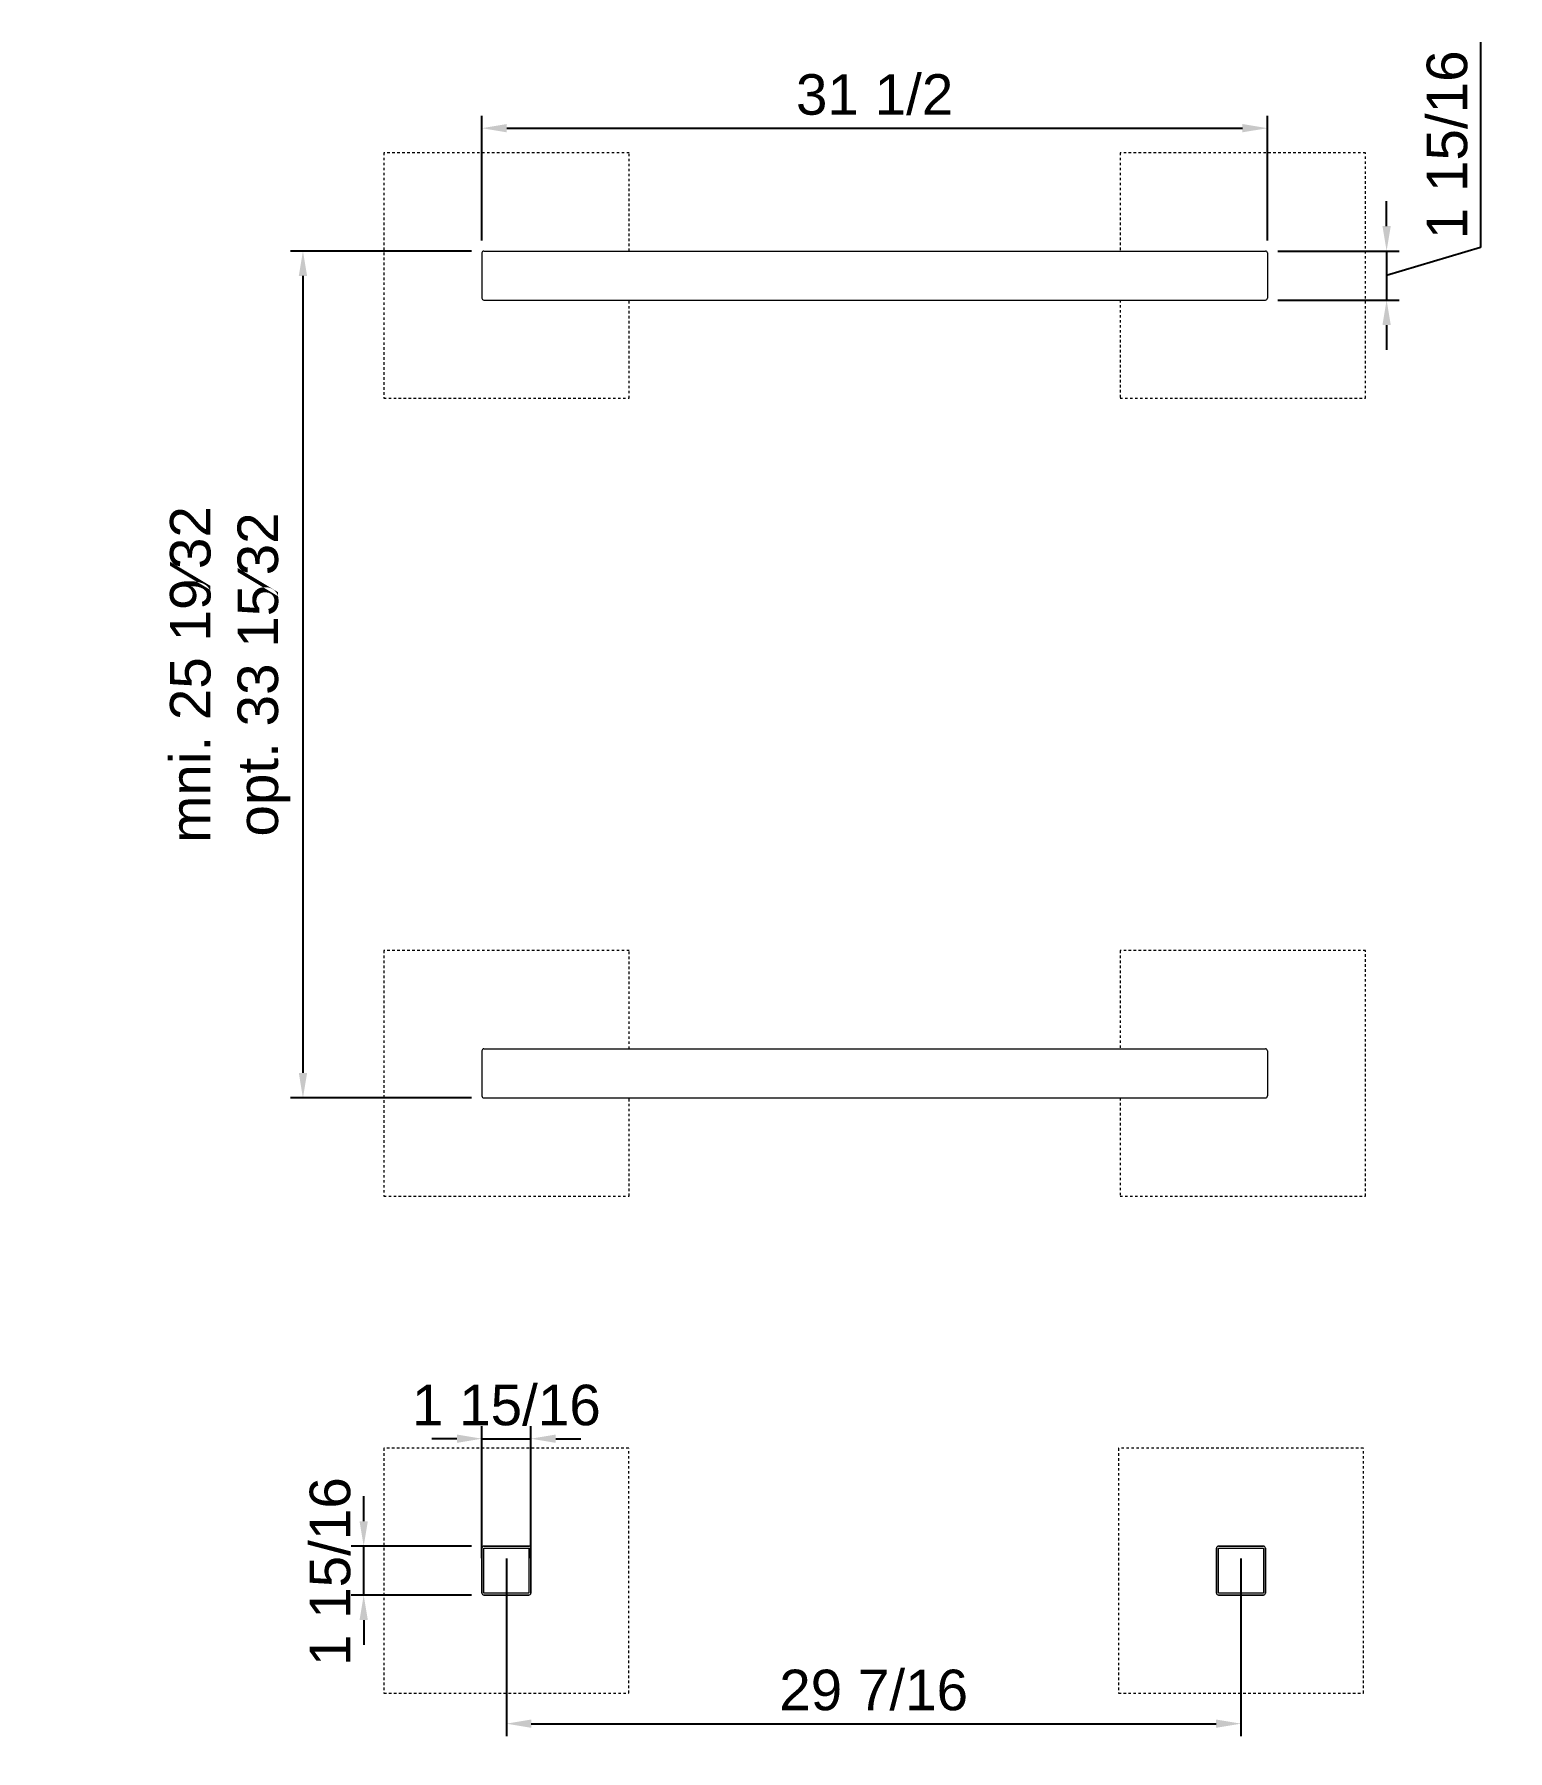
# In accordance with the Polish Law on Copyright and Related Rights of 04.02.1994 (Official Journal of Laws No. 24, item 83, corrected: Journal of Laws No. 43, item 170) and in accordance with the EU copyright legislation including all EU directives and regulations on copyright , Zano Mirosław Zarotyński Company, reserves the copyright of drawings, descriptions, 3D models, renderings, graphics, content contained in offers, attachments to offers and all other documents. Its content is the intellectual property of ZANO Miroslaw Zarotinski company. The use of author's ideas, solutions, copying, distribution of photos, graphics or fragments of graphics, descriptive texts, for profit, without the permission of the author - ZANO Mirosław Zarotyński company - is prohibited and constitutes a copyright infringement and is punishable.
# Model space of a CAD drawing. Header units: inches. Extents: x -9 to 508, y -1 to 141.
# Drawn here: x -9.3 to 49.7, y -0.4 to 68.4 of the extents above; entities that cross this region are included whole.
import ezdxf

# ---------------------------------------------------------------- set-up
doc = ezdxf.new("R2010")
doc.units = ezdxf.units.IN
doc.header["$PDSIZE"] = -1
doc.linetypes.add('HIDDEN', pattern=[1.905, 1.27, -0.635])
for name, color, linetype, lineweight in [('ZANO_R', 7, 'Continuous', 0), ('ZANO_R_przerywana', 250, 'HIDDEN', 0), ('ZANO_W', 1, 'Continuous', 0)]:
    doc.layers.add(name, color=color, linetype=linetype, lineweight=lineweight)
doc.styles.get("Standard").update_dxf_attribs({"font": 'arial.ttf'})
doc.dimstyles.new('amerykanie', dxfattribs={"dimtxt": 50, "dimasz": 50, "dimexe": 0.5, "dimexo": 0.5, "dimgap": 1, "dimtad": 1, "dimdec": 0, "dimzin": 0, "dimlunit": 5, "dimtxsty": 'Standard', "dimcen": 0.09, "dimclrd": 1, "dimclre": 1, "dimclrt": 1, "dimazin": 0, "dimtfac": 1, "dimtdec": 0, "dimtmove": 0, "dimatfit": 3, "dimfxl": 1, "dimtzin": 0, "dimarcsym": 1})

# ---------------------------------------------------------------- blocks, each defined once
blk = doc.blocks.new('*D389')
at = {"layer": 'Defpoints', "color": 0}
for p in [(8.694, 59.702), (1.441, 25.739), (8.694, 25.739)]:
    blk.add_point(p, dxfattribs=at)
at = {"layer": 'ZANO_W', "color": 1, "lineweight": -2}
for p, q in [((8.194, 59.702), (0.941, 59.702)), ((1.441, 58.702), (1.441, 26.739)), ((8.194, 25.739), (0.941, 25.739))]:
    blk.add_line(p, q, dxfattribs=at)
at = {"layer": 'ZANO_W', "color": 1}
for points in [[(1.608, 58.702), (1.275, 58.702), (1.441, 59.702)], [(1.275, 26.739), (1.608, 26.739), (1.441, 25.739)]]:
    blk.add_solid(points, dxfattribs=at)
at = {"layer": 'ZANO_W', "color": 1, "insert": (-1.479, 42.72), "char_height": 1.625, "attachment_point": 5, "rotation": 90}
blk.add_mtext('mni. 25 19⁄32\\Popt. 33 15⁄32', dxfattribs=at)
blk = doc.blocks.new('*D391')
at = {"layer": 'Defpoints', "color": 0}
for p in [(9.597, 7.764), (39.051, 7.764), (39.051, 0.645)]:
    blk.add_point(p, dxfattribs=at)
at = {"layer": 'ZANO_W', "color": 1, "lineweight": -2}
for p, q in [((9.597, 7.264), (9.597, 0.145)), ((39.051, 7.264), (39.051, 0.145)), ((10.597, 0.645), (38.051, 0.645))]:
    blk.add_line(p, q, dxfattribs=at)
at = {"layer": 'ZANO_W', "color": 1}
for points in [[(10.597, 0.812), (10.597, 0.479), (9.597, 0.645)], [(38.051, 0.479), (38.051, 0.812), (39.051, 0.645)]]:
    blk.add_solid(points, dxfattribs=at)
at = {"layer": 'ZANO_W', "color": 1, "insert": (24.324, 1.986), "char_height": 1.625, "attachment_point": 5}
blk.add_mtext('29 7/16', dxfattribs=at)
blk = doc.blocks.new('*D392')
at = {"layer": 'Defpoints', "color": 0}
for p in [(10.579, 12.073), (8.615, 6.783), (10.579, 6.783)]:
    blk.add_point(p, dxfattribs=at)
at = {"layer": 'ZANO_W', "color": 1, "lineweight": -2}
for p, q in [((8.615, 7.283), (8.615, 12.573)), ((10.579, 7.283), (10.579, 12.573)), ((7.615, 12.073), (6.615, 12.073)), ((8.615, 12.073), (10.579, 12.073)), ((11.579, 12.073), (12.579, 12.073))]:
    blk.add_line(p, q, dxfattribs=at)
at = {"layer": 'ZANO_W', "color": 1}
for points in [[(7.615, 11.907), (7.615, 12.24), (8.615, 12.073)], [(11.579, 12.24), (11.579, 11.907), (10.579, 12.073)]]:
    blk.add_solid(points, dxfattribs=at)
at = {"layer": 'ZANO_W', "color": 1, "insert": (9.597, 13.413), "char_height": 1.625, "attachment_point": 5}
blk.add_mtext('1 15/16', dxfattribs=at)
blk = doc.blocks.new('*D393')
at = {"layer": 'Defpoints', "color": 0}
for p in [(3.876, 7.764), (8.694, 7.764), (8.694, 5.801)]:
    blk.add_point(p, dxfattribs=at)
at = {"layer": 'ZANO_W', "color": 1, "lineweight": -2}
for p, q in [((3.876, 8.764), (3.876, 9.764)), ((8.194, 7.764), (3.376, 7.764)), ((3.876, 5.801), (3.876, 7.764)), ((8.194, 5.801), (3.376, 5.801)), ((3.876, 4.801), (3.876, 3.801))]:
    blk.add_line(p, q, dxfattribs=at)
at = {"layer": 'ZANO_W', "color": 1}
for points in [[(3.71, 8.764), (4.043, 8.764), (3.876, 7.764)], [(4.043, 4.801), (3.71, 4.801), (3.876, 5.801)]]:
    blk.add_solid(points, dxfattribs=at)
at = {"layer": 'ZANO_W', "color": 1, "insert": (2.536, 6.743), "char_height": 1.625, "attachment_point": 5, "rotation": 90}
blk.add_mtext('1 15/16', dxfattribs=at)
blk = doc.blocks.new('*D394')
at = {"layer": 'Defpoints', "color": 0}
for p in [(40.111, 64.627), (8.615, 59.623), (40.111, 59.623)]:
    blk.add_point(p, dxfattribs=at)
at = {"layer": 'ZANO_W', "color": 1, "lineweight": -2}
for p, q in [((8.615, 60.123), (8.615, 65.127)), ((40.111, 60.123), (40.111, 65.127)), ((9.615, 64.627), (39.111, 64.627))]:
    blk.add_line(p, q, dxfattribs=at)
at = {"layer": 'ZANO_W', "color": 1}
for points in [[(9.615, 64.794), (9.615, 64.461), (8.615, 64.627)], [(39.111, 64.461), (39.111, 64.794), (40.111, 64.627)]]:
    blk.add_solid(points, dxfattribs=at)
at = {"layer": 'ZANO_W', "color": 1, "insert": (24.363, 65.968), "char_height": 1.625, "attachment_point": 5}
blk.add_mtext('31 1/2', dxfattribs=at)
blk = doc.blocks.new('*D395')
at = {"layer": 'Defpoints', "color": 0}
for p in [(40.033, 59.702), (40.033, 57.734), (44.891, 57.734)]:
    blk.add_point(p, dxfattribs=at)
at = {"layer": 'ZANO_W', "color": 1, "lineweight": -2}
for p, q in [((48.662, 68.072), (48.662, 59.849)), ((44.891, 60.702), (44.891, 61.702)), ((40.533, 59.702), (45.391, 59.702)), ((48.662, 59.849), (44.891, 58.718)), ((44.891, 59.702), (44.891, 57.734)), ((40.533, 57.734), (45.391, 57.734)), ((44.891, 56.734), (44.891, 55.734))]:
    blk.add_line(p, q, dxfattribs=at)
at = {"layer": 'ZANO_W', "color": 1}
for points in [[(44.725, 60.702), (45.058, 60.702), (44.891, 59.702)], [(45.058, 56.734), (44.725, 56.734), (44.891, 57.734)]]:
    blk.add_solid(points, dxfattribs=at)
at = {"layer": 'ZANO_W', "color": 1, "insert": (47.322, 63.96), "char_height": 1.625, "attachment_point": 5, "rotation": 90}
blk.add_mtext('1 15/16', dxfattribs=at)

msp = doc.modelspace()

# ---------------------------------------------------------------- linework, layer by layer
at = {"layer": 'ZANO_R'}
for p, q in [((8.61546, 59.62335), (8.61546, 57.81233)), ((8.6942, 59.70209), (40.03272, 59.70209)), ((40.11146, 59.62335), (40.11146, 57.81233)), ((8.6942, 57.73359), (40.03272, 57.73359)), ((8.61546, 27.62865), (8.61546, 25.81763)), ((8.6942, 27.70739), (40.03272, 27.70739)), ((40.11146, 27.62865), (40.11146, 25.81763)), ((8.6942, 25.73889), (40.03272, 25.73889)), ((8.61546, 7.68585), (8.61546, 5.87936)), ((8.61546, 5.87936), (8.61546, 7.68585)), ((10.5005, 7.76439), (8.69401, 7.76439)), ((8.69401, 7.76439), (10.5005, 7.76439)), ((8.69401, 7.68585), (10.5005, 7.68585)), ((8.69401, 5.87936), (8.69401, 7.68585)), ((10.5005, 7.68585), (10.5005, 5.87936)), ((10.57904, 5.87936), (10.57904, 7.68585)), ((10.57904, 7.68585), (10.57904, 5.87936)), ((38.06914, 7.68585), (38.06914, 5.87936)), ((38.06914, 5.87936), (38.06914, 7.68585)), ((39.95418, 7.76439), (38.14769, 7.76439)), ((38.14769, 7.76439), (39.95418, 7.76439)), ((38.14769, 7.68585), (39.95418, 7.68585)), ((38.14769, 5.87936), (38.14769, 7.68585)), ((39.95418, 7.68585), (39.95418, 5.87936)), ((40.03272, 5.87936), (40.03272, 7.68585)), ((40.03272, 7.68585), (40.03272, 5.87936)), ((10.5005, 5.87936), (8.69401, 5.87936)), ((8.69401, 5.80082), (10.5005, 5.80082)), ((10.5005, 5.80082), (8.69401, 5.80082)), ((39.95418, 5.87936), (38.14769, 5.87936)), ((38.14769, 5.80082), (39.95418, 5.80082)), ((39.95418, 5.80082), (38.14769, 5.80082))]:
    msp.add_line(p, q, dxfattribs=at)
for centre, radius, start, end in [((8.6942, 59.62335), 0.07874, 90, 180), ((40.03272, 59.62335), 0.07874, 0, 90), ((8.6942, 57.81233), 0.07874, 180, 270), ((40.03272, 57.81233), 0.07874, 270, 0), ((8.6942, 27.62865), 0.07874, 90, 180), ((40.03272, 27.62865), 0.07874, 0, 90), ((8.6942, 25.81763), 0.07874, 180, 270), ((40.03272, 25.81763), 0.07874, 270, 0), ((8.69401, 7.68585), 0.07854, 90, 180), ((8.69401, 7.68585), 0.07854, 90, 180), ((10.5005, 7.68585), 0.07854, 0, 90), ((10.5005, 7.68585), 0.07854, 0, 90), ((38.14769, 7.68585), 0.07854, 90, 180), ((38.14769, 7.68585), 0.07854, 90, 180), ((39.95418, 7.68585), 0.07854, 0, 90), ((39.95418, 7.68585), 0.07854, 0, 90), ((8.69401, 5.87936), 0.07854, 180, 270), ((8.69401, 5.87936), 0.07854, 180, 270), ((10.5005, 5.87936), 0.07854, 270, 0), ((10.5005, 5.87936), 0.07854, 270, 0), ((38.14769, 5.87936), 0.07854, 180, 270), ((38.14769, 5.87936), 0.07854, 180, 270), ((39.95418, 5.87936), 0.07854, 270, 0), ((39.95418, 5.87936), 0.07854, 270, 0)]:
    msp.add_arc(centre, radius, start, end, dxfattribs=at)
at = {"layer": 'ZANO_R_przerywana', "ltscale": 0.05}
for p, q in [((4.67846, 63.63909), (4.67846, 53.79659)), ((14.52096, 63.63909), (4.67846, 63.63909)), ((14.52096, 59.70209), (14.52096, 63.63909)), ((34.20596, 63.63909), (34.20596, 59.70209)), ((44.04846, 63.63909), (34.20596, 63.63909)), ((44.04846, 53.79659), (44.04846, 63.63909)), ((14.52096, 53.79659), (14.52096, 57.73359)), ((34.20596, 57.73359), (34.20596, 53.79659)), ((4.67846, 53.79659), (14.52096, 53.79659)), ((34.20596, 53.79659), (44.04846, 53.79659)), ((4.67846, 31.64439), (4.67846, 21.80189)), ((14.52096, 31.64439), (4.67846, 31.64439)), ((14.52096, 27.70739), (14.52096, 31.64439)), ((34.20596, 31.64439), (34.20596, 27.70739)), ((44.04846, 31.64439), (34.20596, 31.64439)), ((44.04846, 21.80189), (44.04846, 31.64439)), ((14.52096, 21.80189), (14.52096, 25.73889)), ((34.20596, 25.73889), (34.20596, 21.80189)), ((4.67846, 21.80189), (14.52096, 21.80189)), ((34.20596, 21.80189), (44.04846, 21.80189)), ((4.68831, 11.69155), (4.68831, 1.87366)), ((14.5062, 11.69155), (4.68831, 11.69155)), ((14.5062, 1.87366), (14.5062, 11.69155)), ((34.14199, 11.69155), (34.14199, 1.87366)), ((43.95988, 11.69155), (34.14199, 11.69155)), ((43.95988, 1.87366), (43.95988, 11.69155)), ((4.68831, 1.87366), (14.5062, 1.87366)), ((34.14199, 1.87366), (43.95988, 1.87366))]:
    msp.add_line(p, q, dxfattribs=at)

# ---------------------------------------------------------------- dimensions: what is measured, and where the dimension line sits
at = {"layer": 'ZANO_W'}
for base, p1, p2, picture, middle in [((40.11146, 64.62722), (8.61546, 59.62335), (40.11146, 59.62335), '*D394', (24.36346, 65.96799)), ((39.05093, 0.64549), (9.59725, 7.76439), (39.05093, 7.76439), '*D391', (24.32409, 1.9857))]:
    dim = msp.add_linear_dim(base=base, p1=p1, p2=p2, dimstyle='amerykanie', override={"dimtxt": 1.625, "dimasz": 1, "dimgap": 0.5, "dimdec": 4, "dimaunit": 1, "dimadec": 1, "dimtdec": 4, "dimtmove": 1, "dimfrac": 2}, dxfattribs=at)
    dim.commit()
    dim.dimension.update_dxf_attribs({"geometry": picture, "text_midpoint": middle})
dim = msp.add_linear_dim(base=(44.89121, 57.73359), p1=(40.03272, 59.70209), p2=(40.03272, 57.73359), angle=90, dimstyle='amerykanie', override={"dimtxt": 1.625, "dimasz": 1, "dimgap": 0.5, "dimdec": 4, "dimaunit": 1, "dimadec": 1, "dimtdec": 4, "dimtmove": 1, "dimfrac": 2}, dxfattribs=at)
dim.commit()
dim.dimension.update_dxf_attribs({"geometry": '*D395', "text_midpoint": (47.32163, 60.34903)})
dim = msp.add_linear_dim(base=(1.44136, 25.73889), p1=(8.6942, 59.70209), p2=(8.6942, 25.73889), angle=90, text='mni. 25 19⁄32\\Popt. 33 15⁄32', dimstyle='amerykanie', override={"dimtxt": 1.625, "dimasz": 1, "dimgap": 0.5, "dimdec": 4, "dimtxsty": 'Standard', "dimaunit": 1, "dimadec": 1, "dimtdec": 4, "dimtmove": 1, "dimfrac": 2}, dxfattribs=at)
dim.commit()
dim.dimension.update_dxf_attribs({"geometry": '*D389', "text_midpoint": (-1.47859, 42.72049)})
dim = msp.add_linear_dim(base=(10.57904, 12.07319), p1=(8.61546, 6.78261), p2=(10.57904, 6.78261), dimstyle='amerykanie', override={"dimtxt": 1.625, "dimasz": 1, "dimgap": 0.5, "dimdec": 4, "dimaunit": 1, "dimadec": 1, "dimtdec": 4, "dimtmove": 1, "dimfrac": 2}, dxfattribs=at)
dim.commit()
dim.dimension.update_dxf_attribs({"geometry": '*D392', "text_midpoint": (9.59725, 12.07319), "dimtype": 160})
dim = msp.add_linear_dim(base=(3.8762, 7.76439), p1=(8.69401, 5.80082), p2=(8.69401, 7.76439), angle=90, dimstyle='amerykanie', override={"dimtxt": 1.625, "dimasz": 1, "dimgap": 0.5, "dimdec": 4, "dimaunit": 1, "dimadec": 1, "dimtdec": 4, "dimtmove": 1, "dimfrac": 2}, dxfattribs=at)
dim.commit()
dim.dimension.update_dxf_attribs({"geometry": '*D393', "text_midpoint": (3.8762, 6.74313), "dimtype": 160})

doc.saveas('drawing.dxf')
